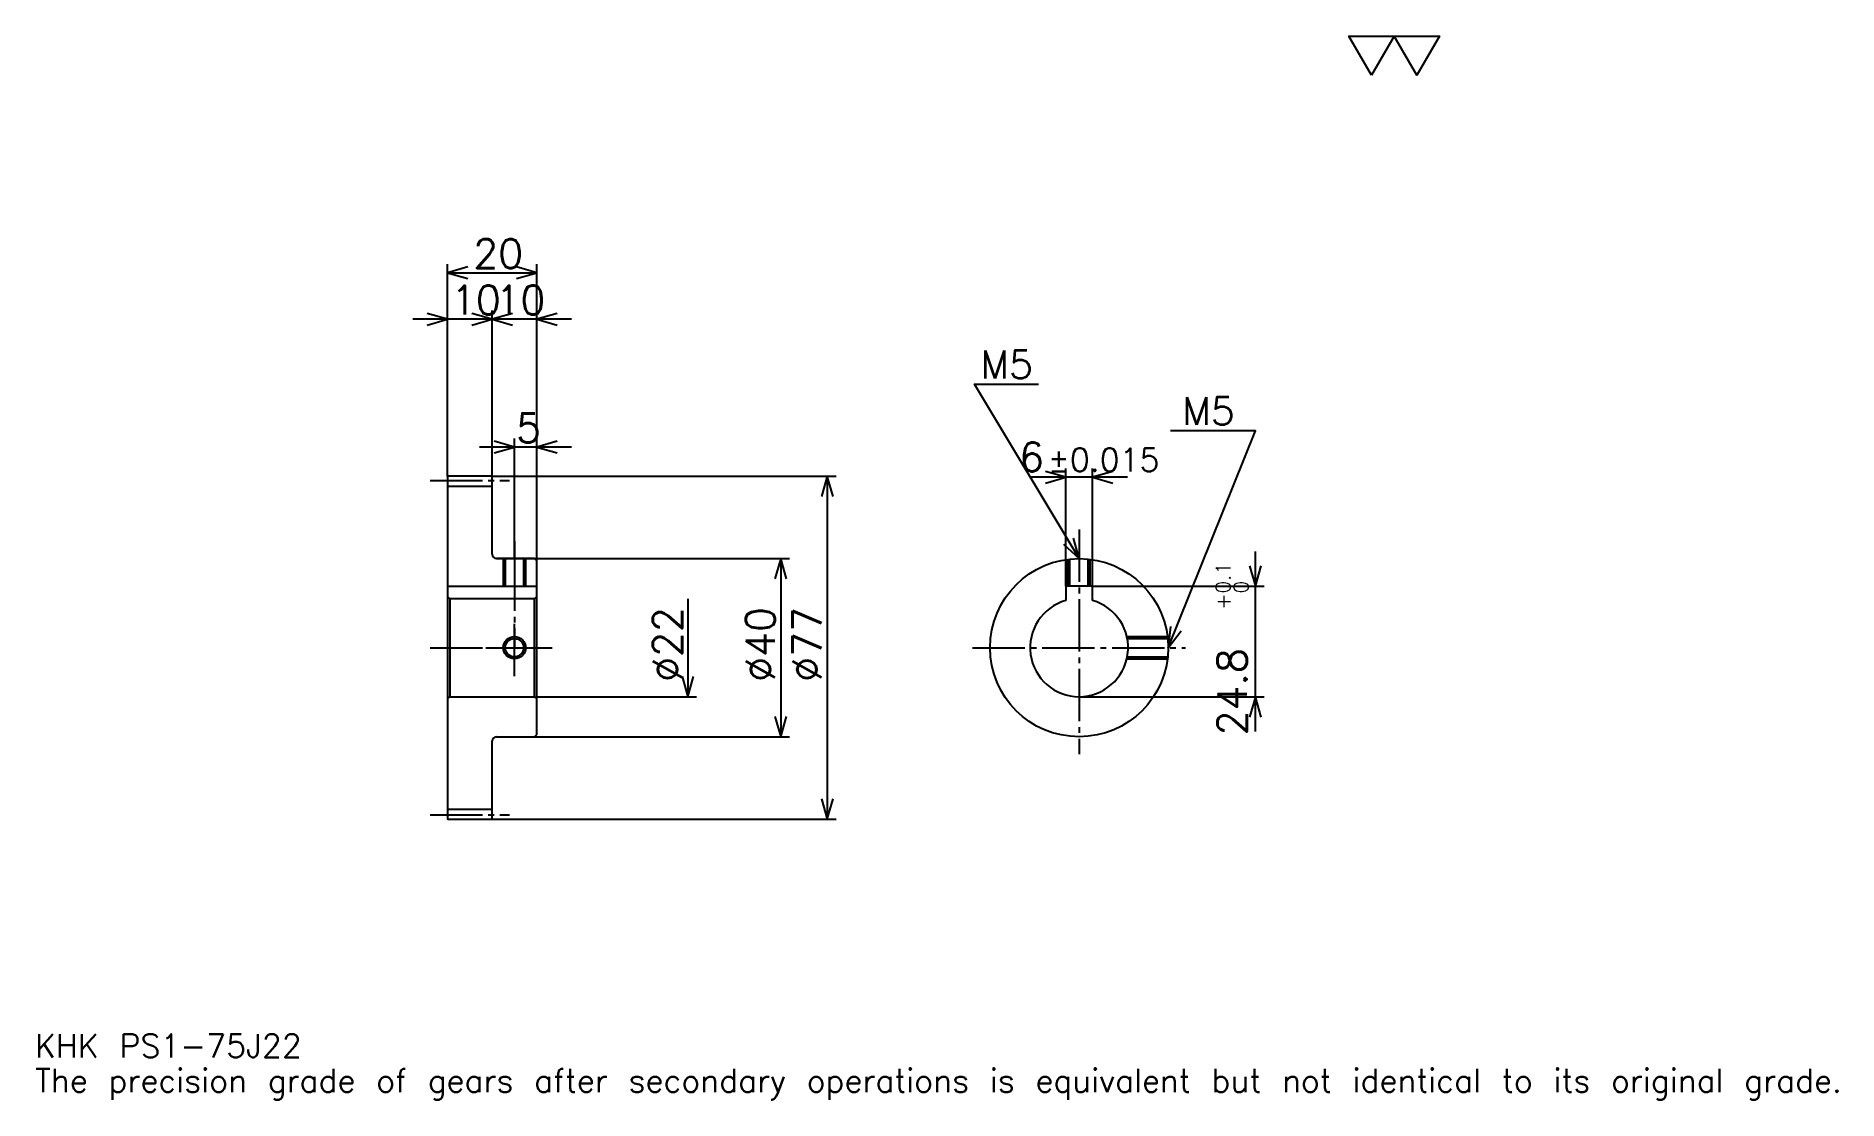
# Model space of a CAD drawing. Extents: x 13 to 418, y 5 to 244.
import ezdxf

# ---------------------------------------------------------------- set-up
doc = ezdxf.new("R2010")
doc.units = 0
doc.linetypes.add('DASHDOT', pattern=[15.652174, 11.73913, -1.304348, 1.304348, -1.304348])
doc.layers.get('0').update_dxf_attribs({"linetype": 'CONTINUOUS'})
doc.layers.add('DASHDOT', color=6, linetype='DASHDOT')
doc.styles.add('KANJI', font='TXT', dxfattribs={"bigfont": 'BIGFONT'})

msp = doc.modelspace()

# ---------------------------------------------------------------- linework, layer by layer
at = {"color": 5}
for p, q in [((105.652168, 144.804352), (105.652168, 192.41304)), ((105.652168, 190.456512), (125.652168, 190.456512)), ((125.652168, 144.804352), (125.652168, 192.41304)), ((123.478256, 180.021729), (97.82608, 180.021729)), ((133.478256, 180.021729), (107.82608, 180.021729)), ((115.652168, 144.804352), (115.652168, 181.978256)), ((133.478256, 151.32608), (112.82608, 151.32608)), ((120.652168, 144.804352), (120.652168, 153.282608)), ((244.391296, 120.104347), (244.391296, 146.521744)), ((250.391296, 120.104347), (250.391296, 146.521744)), ((105.652168, 144.704346), (105.652168, 144.804352)), ((115.55217, 144.804352), (125.652168, 144.804352)), ((115.652168, 144.704346), (115.652168, 144.804352)), ((120.652168, 126.304344), (120.652168, 144.804352)), ((120.652168, 126.304344), (120.652168, 144.804352)), ((125.652168, 144.804352), (192.82608, 144.804352)), ((125.652168, 125.804344), (125.652168, 144.804352)), ((190.869568, 144.804352), (190.869568, 67.804344)), ((258.217377, 144.565216), (236.565216, 144.565216)), ((116.652168, 126.304344), (125.652168, 126.304344)), ((125.652168, 126.304344), (182.391296, 126.304344)), ((180.434784, 126.304344), (180.434784, 86.304344)), ((286.956512, 87.478256), (286.956512, 127.930435)), ((159.565216, 117.304344), (159.565216, 95.304344)), ((250.391296, 120.104347), (288.913055, 120.104347)), ((125.652168, 95.304344), (161.521729, 95.304344)), ((247.391296, 95.304344), (288.913055, 95.304344)), ((116.652168, 86.304344), (125.652168, 86.304344)), ((125.652168, 86.304344), (182.391296, 86.304344)), ((115.55217, 67.804344), (125.652168, 67.804344)), ((125.652168, 67.804344), (192.82608, 67.804344))]:
    msp.add_line(p, q, dxfattribs=at)
at = {"color": 4}
for p, q in [((105.652168, 142.554352), (115.652168, 142.554352)), ((105.652168, 120.104347), (125.652168, 120.104347)), ((106.152168, 117.304344), (106.152168, 95.304344)), ((125.152168, 117.304344), (125.652168, 117.804344)), ((125.152168, 95.304344), (125.652168, 94.804344)), ((105.652168, 70.054344), (115.652168, 70.054344))]:
    msp.add_line(p, q, dxfattribs=at)
at = {"color": 7}
msp.add_lwpolyline([(313.043488, 234.782608), (307.956543, 243.600006), (328.304352, 243.600006), (323.217407, 234.782608), (318.130432, 243.600006), (313.043488, 234.782608)], dxfattribs=at)
at = {"color": 5}
for points in [[(110.217384, 191.760864), (105.652168, 190.456512), (110.217384, 189.152176)], [(121.086952, 189.152176), (125.652168, 190.456512), (121.086952, 191.760864)], [(101.086952, 178.717392), (105.652168, 180.021729), (101.086952, 181.32608)], [(111.086952, 178.717392), (115.652168, 180.021729), (111.086952, 181.32608)], [(120.217384, 181.32608), (115.652168, 180.021729), (120.217384, 178.717392)], [(130.217392, 181.32608), (125.652168, 180.021729), (130.217392, 178.717392)], [(247.391296, 126.304344), (223.91304, 165.434784), (238.260864, 165.434784)], [(267.391296, 106.304344), (286.956512, 155), (267.913055, 155)], [(116.086952, 150.021729), (120.652168, 151.32608), (116.086952, 152.630432)], [(130.217392, 152.630432), (125.652168, 151.32608), (130.217392, 150.021729)], [(239.82608, 143.260864), (244.391296, 144.565216), (239.82608, 145.869568)], [(254.956512, 145.869568), (250.391296, 144.565216), (254.956512, 143.260864)], [(192.173904, 140.239136), (190.869568, 144.804352), (189.565216, 140.239136)], [(243.924042, 129.547913), (247.391296, 126.304344), (246.16098, 130.890076)], [(181.73912, 121.739128), (180.434784, 126.304344), (179.130432, 121.739128)], [(285.652161, 124.669563), (286.956512, 120.104347), (288.260864, 124.669563)], [(267.882996, 111.026711), (267.391296, 106.304344), (270.303619, 110.054146)], [(158.260864, 99.86956), (159.565216, 95.304344), (160.869568, 99.86956)], [(288.260864, 90.739128), (286.956512, 95.304344), (285.652161, 90.739128)], [(179.130432, 90.86956), (180.434784, 86.304344), (181.73912, 90.86956)], [(189.565216, 72.36956), (190.869568, 67.804344), (192.173904, 72.36956)]]:
    msp.add_lwpolyline(points, dxfattribs=at)
at = {"color": 4}
for points in [[(115.652168, 127.304344), (115.652168, 144.704346), (115.55217, 144.804352), (105.752167, 144.804352), (105.652168, 144.704346), (105.652168, 94.804344)], [(116.652168, 86.304344), (125.152168, 86.304344), (125.652168, 86.804344), (125.652168, 125.804344), (125.152168, 126.304344), (116.652168, 126.304344)], [(118.152168, 126.304344), (118.152168, 120.104347)], [(118.587166, 126.304344), (118.587166, 120.104347)], [(122.717171, 126.304344), (122.717171, 120.104347)], [(123.152168, 126.304344), (123.152168, 120.104347)], [(244.891296, 120.104347), (244.891296, 126.147476)], [(245.326294, 120.104347), (245.326294, 126.197449)], [(249.456299, 120.104347), (249.456299, 126.197449)], [(249.891296, 120.104347), (249.891296, 126.147476)], [(105.652168, 94.804344), (106.152168, 95.304344), (125.152168, 95.304344), (125.152168, 117.304344), (106.152168, 117.304344), (105.652168, 117.804344)], [(250.391296, 116.887352), (250.391296, 120.104347), (244.391296, 120.104347), (244.391296, 116.887352)], [(258.103455, 108.804344), (267.234436, 108.804344)], [(258.19574, 108.369347), (267.284424, 108.369347)], [(258.103455, 103.804344), (267.234436, 103.804344)], [(258.19574, 104.239342), (267.284424, 104.239342)], [(105.652168, 94.804344), (105.652168, 67.904343), (105.752167, 67.804344), (115.55217, 67.804344), (115.652168, 67.904343), (115.652168, 85.304344)]]:
    msp.add_lwpolyline(points, dxfattribs=at)
for centre, radius in [((247.391296, 106.304344), 20), ((120.652168, 106.304344), 2.065)]:
    msp.add_circle(centre, radius, dxfattribs=at)
at = {"color": 7}
msp.add_circle((120.652168, 106.304344), 2.5, dxfattribs=at)
at = {"color": 4}
for centre, radius, start, end in [((116.652168, 127.304344), 1, 180, 270), ((247.391296, 106.304344), 11, 105.82662089, 74.17337911), ((116.652168, 85.304344), 1, 90, 180)]:
    msp.add_arc(centre, radius, start, end, dxfattribs=at)
at = {"layer": 'DASHDOT', "color": 7}
for p, q in [((101.739128, 143.804352), (119.565208, 143.804352)), ((247.391296, 132.82608), (247.391296, 82.391296)), ((120.652168, 126.304344), (120.652168, 106.304344)), ((101.739128, 106.304344), (129.565216, 106.304344)), ((223.478256, 106.304344), (271.304352, 106.304344)), ((101.739128, 68.804344), (119.565208, 68.804344))]:
    msp.add_line(p, q, dxfattribs=at)
for points in [[(120.652168, 130.217392), (120.652168, 116.191299)], [(120.652168, 99.891304), (120.652168, 112.717384)], [(114.23912, 106.304344), (127.065216, 106.304344)]]:
    msp.add_lwpolyline(points, dxfattribs=at)

# ---------------------------------------------------------------- texts
at = {"color": 7, "style": 'KANJI'}
for s, height, p in [('20', 6.521739, (111.41304, 191.5)), ('10', 6.521739, (106.41304, 181.065216)), ('10', 6.521739, (116.41304, 181.065216)), ('M5', 6.26087, (225.217377, 166.739136)), ('M5', 6.26087, (270.521729, 156.304352)), ('5', 6.521739, (121.0326, 152.369568)), ('6', 6.521739, (233.929138, 145.869568)), ('%%p0.015', 5.217391, (240.384857, 145.869568)), ('KHK PS1-75J22', 5.217391, (13.043478, 14.347826)), ('The precision grade of gears after secondary operations is equivalent but not identical to its original grade.', 5.217391, (13.043478, 6.521739))]:
    msp.add_text(s, height=height, dxfattribs=at).set_placement(p)
for s, height, p in [('0.1', 3.26087, (281.347839, 118.509369)), ('+', 3.26087, (281.347839, 114.857201)), ('0', 3.26087, (285.391296, 118.509369)), ('%%c22', 6.521739, (158.260864, 98.641296)), ('%%c40', 6.521739, (179.130432, 98.641296)), ('%%c77', 6.521739, (189.565216, 98.641296)), ('24.8', 6.521739, (285, 86.628525))]:
    msp.add_text(s, height=height, rotation=90, dxfattribs=at).set_placement(p)

doc.saveas('drawing.dxf')
